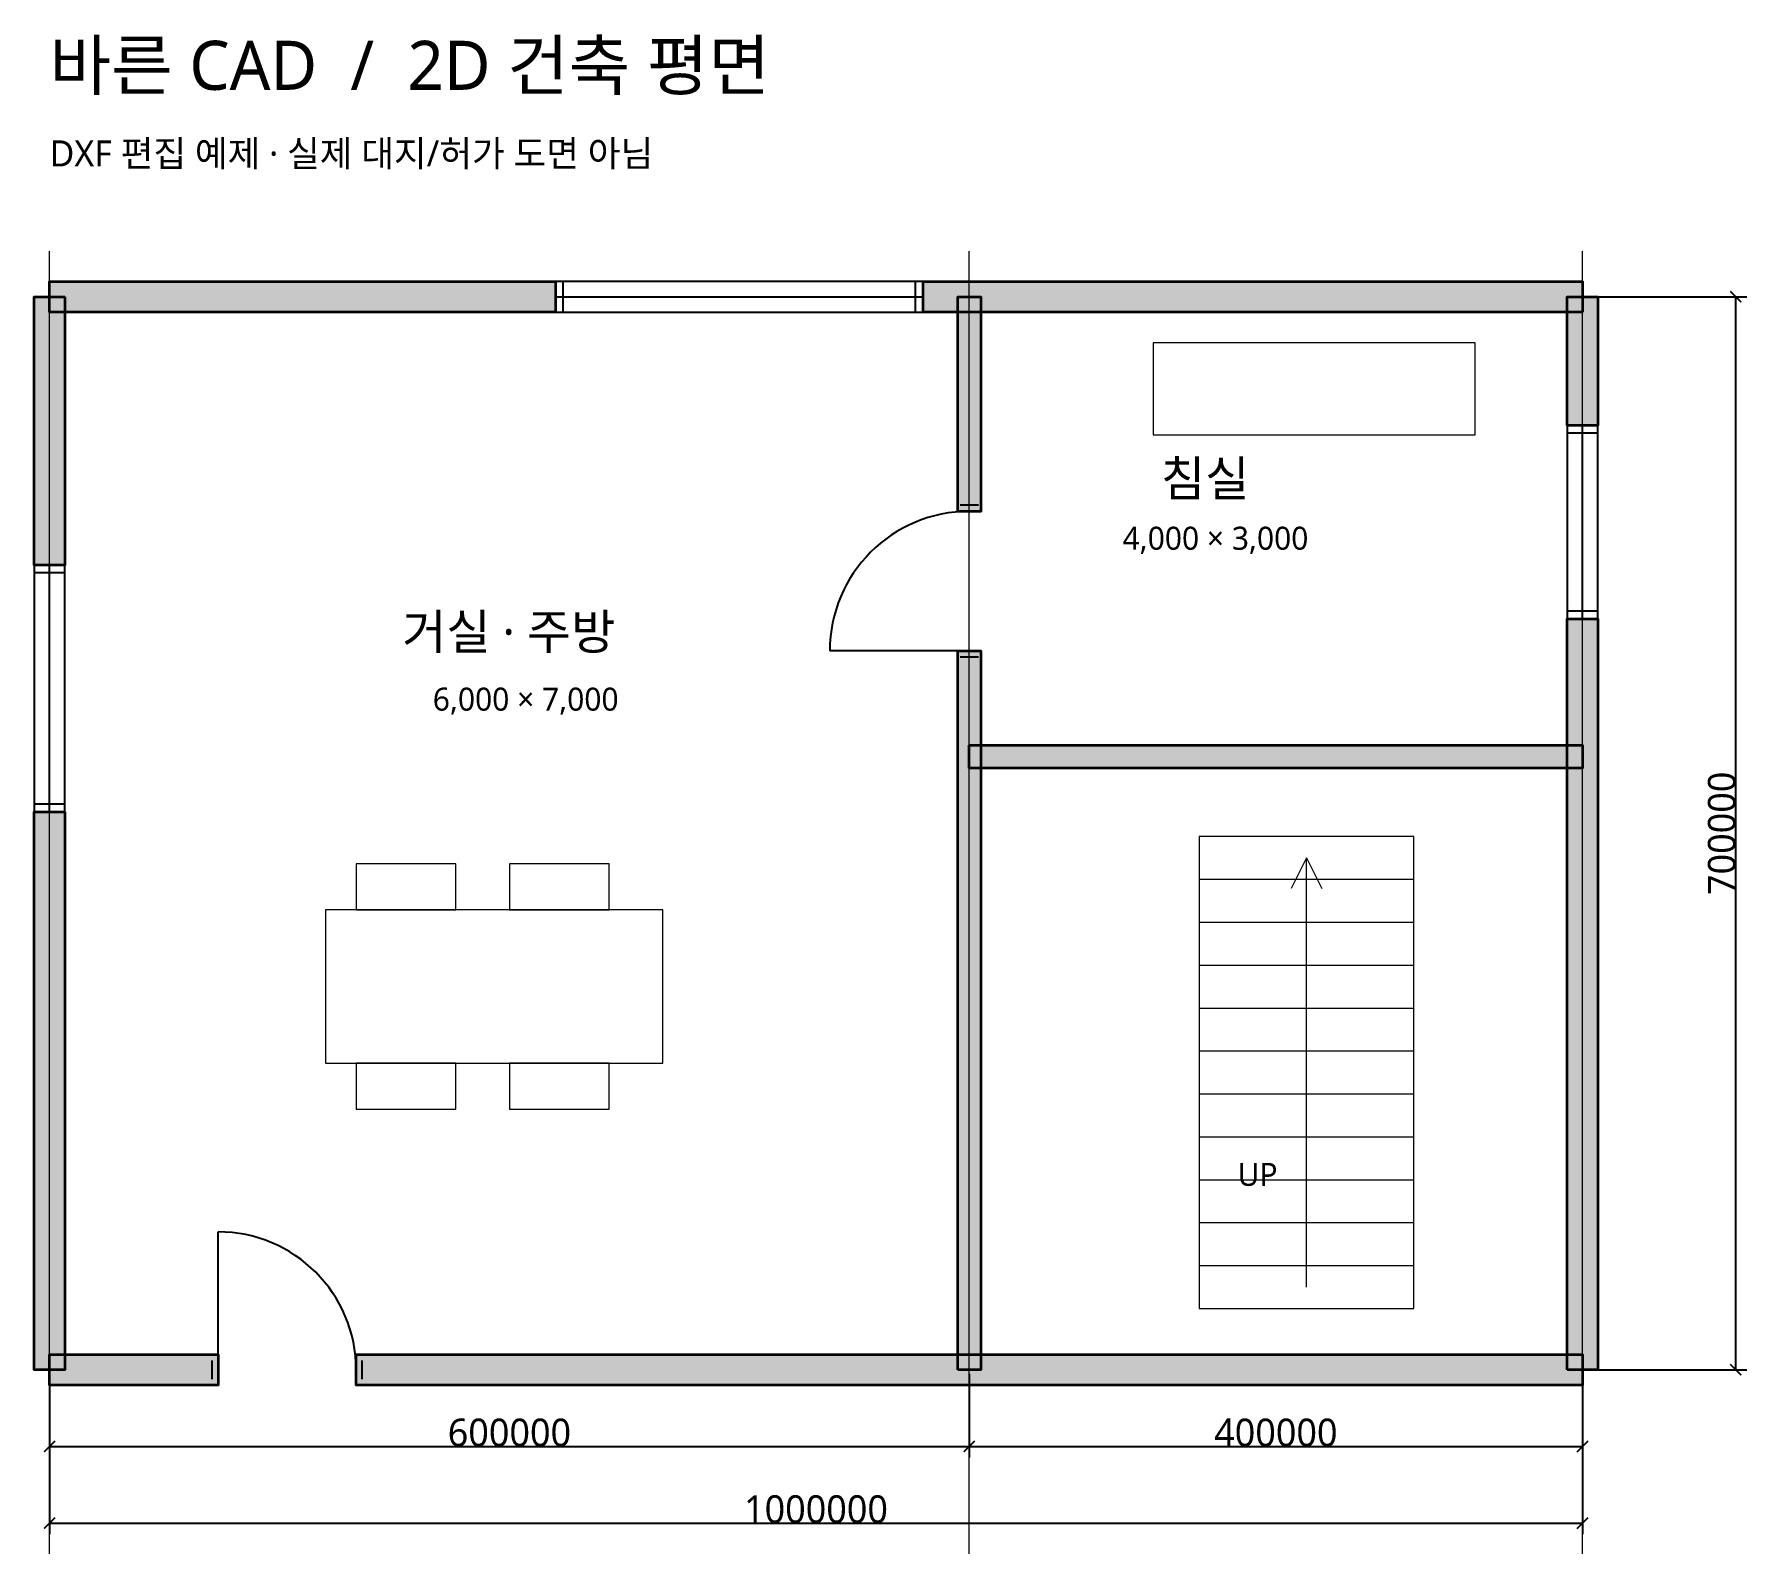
# Model space of a CAD drawing. Header units: millimetres. Extents: x -100 to 11072, y -1200 to 8713.
import ezdxf

# ---------------------------------------------------------------- set-up
doc = ezdxf.new("R2010")
doc.units = ezdxf.units.MM
doc.linetypes.add('CENTER', pattern=[5.08, 3.175, -0.635, 0.635, -0.635])
for name, color, linetype, lineweight, true_color in [('가구', 7, 'CONTINUOUS', 18, 0x93b6c4), ('기준선', 7, 'CENTER', 13, 0x526a7d), ('문창', 7, 'CONTINUOUS', 25, 0x94d5f3), ('벽체', 7, 'CONTINUOUS', 35, 0xd6e6ed), ('실명', 7, 'CONTINUOUS', 20, 0xbae5ce), ('치수', 7, 'CONTINUOUS', 18, 0xe0c599)]:
    doc.layers.add(name, color=color, linetype=linetype, lineweight=lineweight, true_color=true_color)
doc.styles.add('BARUN_TEXT', font='malgun.ttf')
doc.styles.add('OpenSansCondensed-Light', font='OpenSansCondensed-Light.ttf')
doc.dimstyles.new('EZDXF', dxfattribs={"dimtxt": 0.25, "dimasz": 0.175, "dimexe": 0.375, "dimexo": 0.125, "dimgap": 0.1, "dimtad": 1, "dimlfac": 100, "dimzin": 12, "dimdsep": 46, "dimtxsty": 'OpenSansCondensed-Light', "dimblk": 'ARCHTICK', "dimcen": 2.5, "dimazin": 3, "dimtfac": 0.5, "dimtmove": 2, "dimatfit": 3})

# ---------------------------------------------------------------- blocks, each defined once
blk = doc.blocks.new('BCAD_1')
at = {"layer": '벽체'}
for points in [[(0, 100), (1100, 100), (1100, -100), (0, -100)], [(2000, 100), (10000, 100), (10000, -100), (2000, -100)]]:
    blk.add_lwpolyline(points, close=True, dxfattribs=at)
blk = doc.blocks.new('BCAD_6')
at = {"layer": '벽체'}
for points in [[(9900, 6160), (9900, 7000), (10100, 7000), (10100, 6160)], [(9900, 0), (9900, 4900), (10100, 4900), (10100, 0)]]:
    blk.add_lwpolyline(points, close=True, dxfattribs=at)
blk = doc.blocks.new('BCAD_11')
at = {"layer": '벽체'}
for points in [[(3300, 6900), (0, 6900), (0, 7100), (3300, 7100)], [(10000, 6900), (5700, 6900), (5700, 7100), (10000, 7100)]]:
    blk.add_lwpolyline(points, close=True, dxfattribs=at)
blk = doc.blocks.new('BCAD_16')
at = {"layer": '벽체'}
for points in [[(100, 7000), (100, 5250), (-100, 5250), (-100, 7000)], [(100, 3640), (100, 0), (-100, 0), (-100, 3640)]]:
    blk.add_lwpolyline(points, close=True, dxfattribs=at)
blk = doc.blocks.new('BCAD_21')
at = {"layer": '벽체'}
for points in [[(5925, 5600), (5925, 7000), (6075, 7000), (6075, 5600)], [(5925, 0), (5925, 4690), (6075, 4690), (6075, 0)]]:
    blk.add_lwpolyline(points, close=True, dxfattribs=at)
blk = doc.blocks.new('BCAD_26')
at = {"layer": '벽체'}
blk.add_lwpolyline([(6000, 4075), (10000, 4075), (10000, 3925), (6000, 3925)], close=True, dxfattribs=at)
blk = doc.blocks.new('BCAD_29')
at = {"layer": '문창'}
for p, q in [((1100, 0), (1100, 900)), ((1060, -60), (1060, 60)), ((2040, -60), (2040, 60))]:
    blk.add_line(p, q, dxfattribs=at)
blk.add_arc((1100, 0), 900, 0, 90, dxfattribs=at)
blk = doc.blocks.new('BCAD_34')
at = {"layer": '문창'}
for p, q in [((6060, 5640), (5940, 5640)), ((6000, 4690), (5090, 4690)), ((6060, 4650), (5940, 4650))]:
    blk.add_line(p, q, dxfattribs=at)
blk.add_arc((6000, 4690), 910, 90, 180, dxfattribs=at)
blk = doc.blocks.new('BCAD_39')
at = {"layer": '문창'}
for p, q in [((3350, 6900), (3350, 7100)), ((5650, 6900), (5650, 7100)), ((3300, 7000), (5700, 7000))]:
    blk.add_line(p, q, dxfattribs=at)
blk.add_lwpolyline([(3300, 6900), (5700, 6900), (5700, 7100), (3300, 7100)], close=True, dxfattribs=at)
blk = doc.blocks.new('BCAD_44')
at = {"layer": '문창'}
for p, q in [((10000, 4900), (10000, 6160)), ((10100, 6110), (9900, 6110)), ((10100, 4950), (9900, 4950))]:
    blk.add_line(p, q, dxfattribs=at)
blk.add_lwpolyline([(10100, 4900), (10100, 6160), (9900, 6160), (9900, 4900)], close=True, dxfattribs=at)
blk = doc.blocks.new('BCAD_49')
at = {"layer": '문창'}
for p, q in [((100, 5200), (-100, 5200)), ((0, 3640), (0, 5250)), ((100, 3690), (-100, 3690))]:
    blk.add_line(p, q, dxfattribs=at)
blk.add_lwpolyline([(100, 3640), (100, 5250), (-100, 5250), (-100, 3640)], close=True, dxfattribs=at)
blk = doc.blocks.new('BCAD_54')
at = {"layer": '가구'}
for p, q in [((8200, 3340), (8100, 3140)), ((8200, 540), (8200, 3340)), ((8200, 3340), (8300, 3140)), ((7500, 3200), (8900, 3200)), ((7500, 2920), (8900, 2920)), ((7500, 2640), (8900, 2640)), ((7500, 2360), (8900, 2360)), ((7500, 2080), (8900, 2080)), ((7500, 1800), (8900, 1800)), ((7500, 1520), (8900, 1520)), ((7500, 1240), (8900, 1240)), ((7500, 960), (8900, 960)), ((7500, 680), (8900, 680))]:
    blk.add_line(p, q, dxfattribs=at)
blk.add_lwpolyline([(7500, 400), (8900, 400), (8900, 3480), (7500, 3480)], close=True, dxfattribs=at)
blk = doc.blocks.new('BCAD_76')
at = {"layer": '가구'}
for points in [[(2000, 3000), (2650, 3000), (2650, 3300), (2000, 3300)], [(3000, 3000), (3650, 3000), (3650, 3300), (3000, 3300)], [(1800, 2000), (4000, 2000), (4000, 3000), (1800, 3000)], [(2000, 1700), (2650, 1700), (2650, 2000), (2000, 2000)], [(3000, 1700), (3650, 1700), (3650, 2000), (3000, 2000)]]:
    blk.add_lwpolyline(points, close=True, dxfattribs=at)
blk = doc.blocks.new('_ARCHTICK')
at = {"color": 0, "linetype": 'BYBLOCK', "const_width": 0.15}
blk.add_lwpolyline([(-0.5, -0.5), (0.5, 0.5)], dxfattribs=at)

msp = doc.modelspace()

# ---------------------------------------------------------------- hatches: boundary and pattern name
at = {"layer": '벽체'}
for points in [[(3300, 6900), (0, 6900), (0, 7100), (3300, 7100)], [(10000, 6900), (5700, 6900), (5700, 7100), (10000, 7100)], [(100, 7000), (100, 5250), (-100, 5250), (-100, 7000)], [(5925, 5600), (5925, 7000), (6075, 7000), (6075, 5600)], [(9900, 6160), (9900, 7000), (10100, 7000), (10100, 6160)], [(9900, 0), (9900, 4900), (10100, 4900), (10100, 0)], [(5925, 0), (5925, 4690), (6075, 4690), (6075, 0)], [(6000, 4075), (10000, 4075), (10000, 3925), (6000, 3925)], [(100, 3640), (100, 0), (-100, 0), (-100, 3640)], [(0, 100), (1100, 100), (1100, -100), (0, -100)], [(2000, 100), (10000, 100), (10000, -100), (2000, -100)]]:
    msp.add_hatch(color=7, dxfattribs=at).paths.add_polyline_path(points)

# ---------------------------------------------------------------- linework, layer by layer
at = {"layer": '가구'}
msp.add_lwpolyline([(7200, 6100), (9300, 6100), (9300, 6700), (7200, 6700)], close=True, dxfattribs=at)
at = {"layer": '기준선'}
for p, q in [((0, -1200), (0, 7300)), ((6000, -1200), (6000, 7300)), ((10000, -1200), (10000, 7300))]:
    msp.add_line(p, q, dxfattribs=at)

# ---------------------------------------------------------------- block references
at = {"layer": '가구'}
for name in ['BCAD_54', 'BCAD_76']:
    msp.add_blockref(name, (0, 0), dxfattribs=at)
at = {"layer": '문창'}
for name in ['BCAD_39', 'BCAD_44', 'BCAD_34', 'BCAD_49', 'BCAD_29']:
    msp.add_blockref(name, (0, 0), dxfattribs=at)
at = {"layer": '벽체'}
for name in ['BCAD_11', 'BCAD_16', 'BCAD_21', 'BCAD_6', 'BCAD_26', 'BCAD_1']:
    msp.add_blockref(name, (0, 0), dxfattribs=at)

# ---------------------------------------------------------------- texts
at = {"layer": '실명', "style": 'BARUN_TEXT'}
for s, height, p in [('바른 CAD  /  2D 건축 평면', 320, (0, 8350)), ('DXF 편집 예제 · 실제 대지/허가 도면 아님', 170, (0, 7850)), ('침실', 230, (7250, 5700)), ('4,000 × 3,000', 150, (7000, 5350)), ('거실 · 주방', 230, (2300, 4700)), ('6,000 × 7,000', 150, (2500, 4300)), ('UP', 150, (7750, 1200))]:
    msp.add_text(s, height=height, dxfattribs=at).set_placement(p)

# ---------------------------------------------------------------- dimensions: what is measured, and where the dimension line sits
at = {"layer": '치수'}
msp.add_linear_dim(base=(11000, 0), p1=(10000, 0), p2=(10000, 7000), angle=90, dimstyle='EZDXF', override={"dimtxt": 180, "dimasz": 72, "dimexe": 72, "dimexo": 27, "dimtad": 1, "dimdec": 2, "dimtxsty": 'BARUN_TEXT'}, dxfattribs=at).render()
for base, p1, p2 in [((0, -1000), (0, 0), (10000, 0)), ((0, -500), (0, 0), (6000, 0)), ((6000, -500), (6000, 0), (10000, 0))]:
    msp.add_linear_dim(base=base, p1=p1, p2=p2, dimstyle='EZDXF', override={"dimtxt": 180, "dimasz": 72, "dimexe": 72, "dimexo": 27, "dimtad": 1, "dimdec": 2, "dimtxsty": 'BARUN_TEXT'}, dxfattribs=at).render()

doc.saveas('drawing.dxf')
